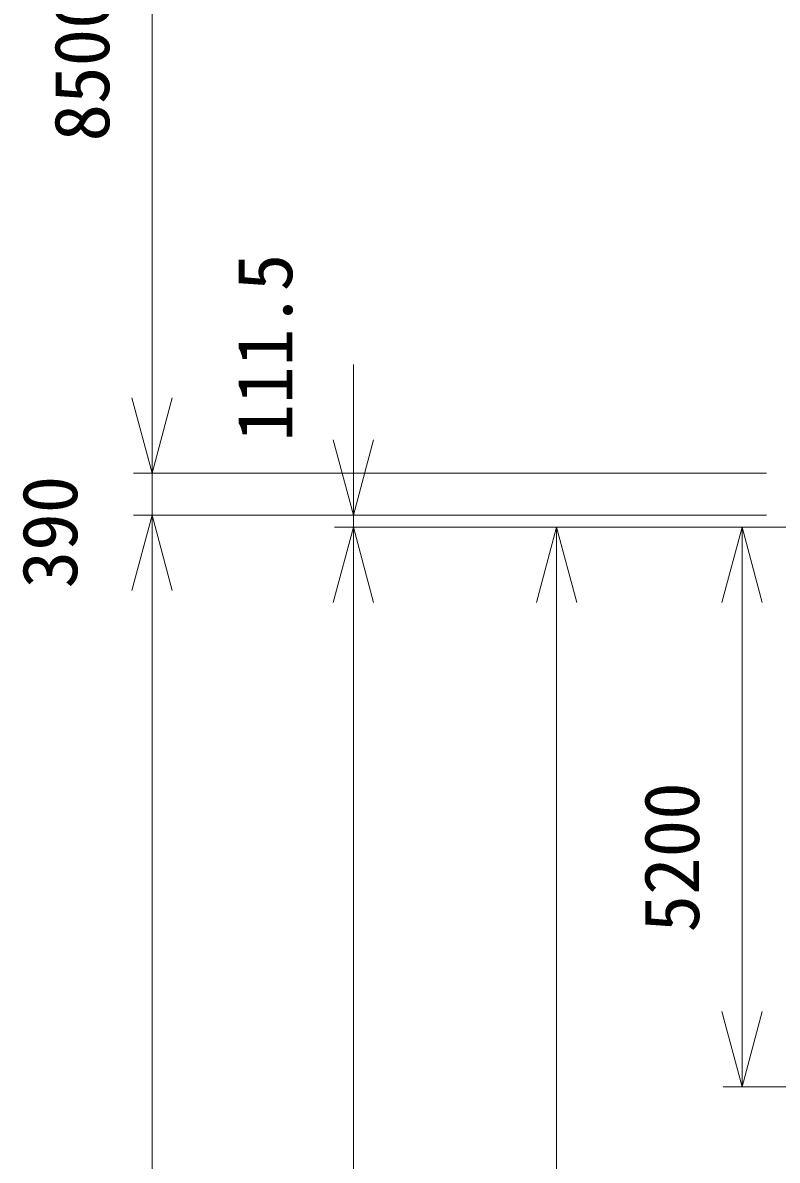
# Model space of a CAD drawing. Units: millimetres, scale not verified. Extents: x -32409 to 32443, y -43405 to 44769.
# Drawn here: x -32409 to -25394, y 6508 to 17080 of the extents above; entities that cross this region are included whole.
import ezdxf
from ezdxf.enums import TextEntityAlignment as Align

# ---------------------------------------------------------------- set-up
doc = ezdxf.new("R2010")
doc.units = ezdxf.units.MM
doc.header["$LTSCALE"] = 100
doc.layers.add('0-5_05 寸法', color=7, linetype='Continuous', lineweight=18)
doc.styles.add('ＭＳ ゴシック', font='')
doc.styles.get('ＭＳ ゴシック').set_extended_font_data('MS Gothic')

msp = doc.modelspace()

# ---------------------------------------------------------------- linework, layer by layer
at = {"layer": '0-5_05 寸法'}
for p, q in [((-31206, 20692.7), (-31206, 13592.7)), ((-31206, 13592.7), (-31206, 14292.7)), ((-29334.4, 13202.7), (-29334.4, 13902.7)), ((-31206, 12892.7), (-31206, 13592.7)), ((-31206, 12892.7), (-31206, 13592.7)), ((-29334.4, 12502.7), (-29334.4, 13202.7)), ((-25494.5, 12892.7), (-31381, 12892.7)), ((-25494.5, 12892.7), (-31381, 12892.7)), ((-31206, 12892.7), (-31206, 12502.7)), ((-25494.5, 12502.7), (-31381, 12502.7)), ((-25494.5, 12502.7), (-31381, 12502.7)), ((-31206, 12502.7), (-31206, 11802.7)), ((-31206, 12502.7), (-31206, 11802.7)), ((-25494.5, 12502.7), (-29509.4, 12502.7)), ((-29334.4, 12391.2), (-29334.4, 12502.7)), ((-22299.5, 12391.2), (-29509.4, 12391.2)), ((-22299.5, 12391.2), (-29509.4, 12391.2)), ((-29334.4, 12391.2), (-29334.4, 11691.2)), ((-29334.4, 12391.2), (-29334.4, 11691.2)), ((-22299.5, 12391.2), (-27620.1, 12391.2)), ((-27445.1, 12391.2), (-27445.1, 11691.2)), ((-22299.5, 12391.2), (-25896.3, 12391.2)), ((-25721.3, 12391.2), (-25721.3, 11691.2)), ((-31206, 11802.7), (-31206, -25338.8)), ((-31206, 11802.7), (-31206, 11102.7)), ((-29334.4, 11691.2), (-29334.4, 10991.2)), ((-29334.4, -24908.8), (-29334.4, 11691.2)), ((-27445.1, -4908.8), (-27445.1, 11691.2)), ((-25721.3, 11691.2), (-25721.3, 7891.2)), ((-25721.3, 7191.2), (-25721.3, 7891.2)), ((-22356.5, 7191.2), (-25896.3, 7191.2))]:
    msp.add_line(p, q, dxfattribs=at)
for points in [[(-31018.4, 13592.7), (-31206, 12892.7), (-31393.5, 13592.7)], [(-31018.4, 13592.7), (-31206, 12892.7), (-31393.5, 13592.7)], [(-29146.9, 13202.7), (-29334.4, 12502.7), (-29522, 13202.7)], [(-31393.5, 11802.7), (-31206, 12502.7), (-31018.4, 11802.7)], [(-31393.5, 11802.7), (-31206, 12502.7), (-31018.4, 11802.7)], [(-29522, 11691.2), (-29334.4, 12391.2), (-29146.9, 11691.2)], [(-29522, 11691.2), (-29334.4, 12391.2), (-29146.9, 11691.2)], [(-27632.7, 11691.2), (-27445.1, 12391.2), (-27257.5, 11691.2)], [(-25908.8, 11691.2), (-25721.3, 12391.2), (-25533.7, 11691.2)], [(-25533.7, 7891.2), (-25721.3, 7191.2), (-25908.8, 7891.2)]]:
    msp.add_lwpolyline(points, dxfattribs=at)

# ---------------------------------------------------------------- texts
at = {"layer": '0-5_05 寸法', "style": 'ＭＳ ゴシック'}
for s, p in [('8500', (-31451, 15976)), ('111.5', (-29749.4, 13188.1)), ('390', (-31748.5, 11822.7)), ('5200', (-25966.3, 8624.5))]:
    msp.add_text(s, height=513.2, rotation=90, dxfattribs=at).set_placement(p, align=Align.BOTTOM_LEFT)

doc.saveas('drawing.dxf')
